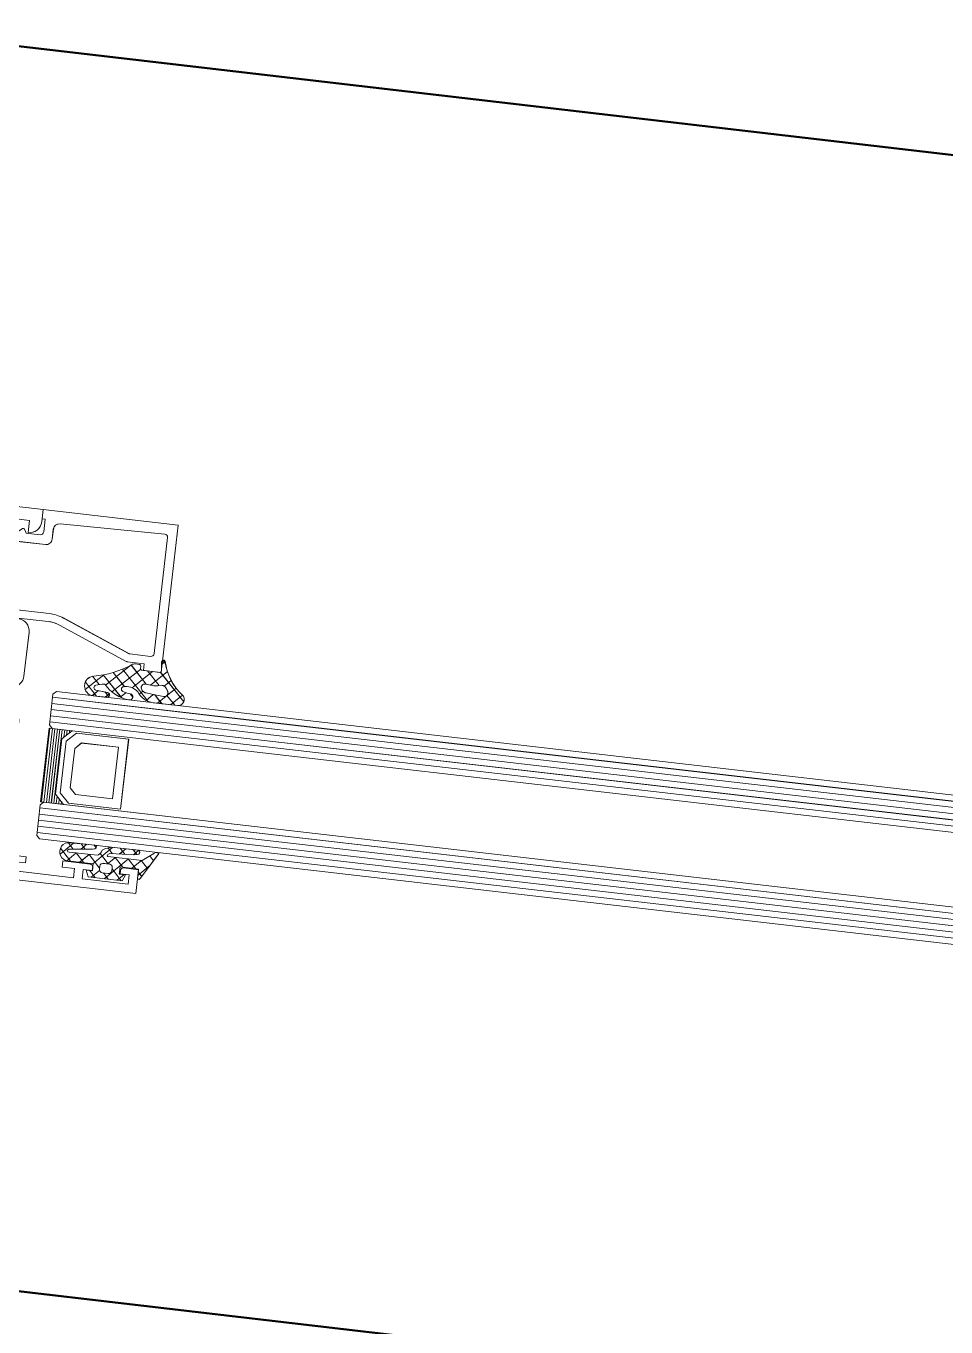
# Model space of a CAD drawing. Header units: millimetres. Extents: x 26282 to 30760, y 1404 to 4574.
# Drawn here: x 29464.38 to 29479.27, y 3469.46 to 3490.5 of the extents above; entities that cross this region are included whole.
import ezdxf

# ---------------------------------------------------------------- set-up
doc = ezdxf.new("R2010")
doc.units = ezdxf.units.MM
doc.header["$LTSCALE"] = 0.25
doc.layers.add('AB-DUV', color=4, linetype='Continuous', lineweight=50)
doc.layers.add('DOĞRAMA', color=30, linetype='Continuous', lineweight=20)

# ---------------------------------------------------------------- blocks, each defined once
blk = doc.blocks.new('CHD60E27', base_point=(-138.6, 7.85))
at = {"color": 1, "linetype": 'Continuous'}
for p, q in [((-80.6, 56.35), (-78.6, 56.35)), ((-115.729976, 50.516652), (-114.729976, 49.516652)), ((-115.729976, 50.516652), (-114.729976, 49.516652)), ((-78.6, 29.85), (-80.6, 29.85)), ((-137.2, 16.75), (-135.7, 16.75)), ((-135.7, 16.75), (-135.7, 15.25))]:
    blk.add_line(p, q, dxfattribs=at)
at = {"color": 40, "linetype": 'Continuous'}
for points in [[(-138.6, 7.85), (-138.6, 78.35), (-134.7, 78.35), (-134.7, 75.95, -0.414213), (-135.199999, 75.45), (-135.7, 75.45), (-135.7, 76.95), (-137.2, 76.95), (-137.2, 69.45), (-135.7, 69.45), (-135.7, 70.95), (-135.2, 70.95, -0.414213), (-134.699999, 70.45), (-134.7, 66.05), (-135.7, 66.05), (-135.7, 68.05), (-137.2, 68.05), (-137.2, 58.05), (-135.7, 58.05), (-135.7, 60.05), (-134.7, 60.05), (-134.7, 56.65), (-136.6, 56.65), (-136.6, 51.35), (-134.4, 51.35), (-132.2, 51.35), (-132.2, 52.95), (-130.2, 52.95), (-130.2, 51.95), (-128.790992, 51.95, 0.176327), (-128.630295, 52.008489), (-127.7, 52.789099), (-127, 52.789099, -0.43976), (-126.701142, 52.462953), (-126.911671, 50.056591, -0.176327), (-126.983943, 49.901604), (-127.323223, 49.562323, -0.577351), (-127.741481, 49.674394), (-127.772347, 49.789587, 0.267949), (-127.949124, 49.966363), (-129.9, 50.489099), (-130.1, 50.489099, 0.842899), (-130.2, 49.906257), (-130.2, 45.839099, 0.414213), (-129.949998, 45.589099), (-129.628806, 45.589099, 0.137838), (-129.498553, 45.625711), (-127.980252, 46.552487, -0.585341), (-127.6, 46.339099), (-127.6, 45.002615, -0.261351), (-128.07899, 44.149065), (-129.797634, 43.1), (-128.07899, 42.050935, -0.261351), (-127.6, 41.197385), (-127.6, 39.8609, -0.585341), (-127.980252, 39.647512), (-129.498554, 40.574288, 0.137838), (-129.628807, 40.6109), (-129.95, 40.6109, 0.414213), (-130.199999, 40.360899), (-130.2, 36.293743, 0.842899), (-130.1, 35.710901), (-129.9, 35.7109), (-127.949123, 36.233636, 0.267949), (-127.772347, 36.410413), (-127.741481, 36.525605, -0.577351), (-127.323223, 36.637676), (-126.983943, 36.298396, -0.176327), (-126.911671, 36.143409), (-126.701141, 33.737047, -0.43976), (-127, 33.4109), (-127.7, 33.4109), (-128.630295, 34.191511, 0.176327), (-128.790992, 34.25), (-130.2, 34.25), (-130.2, 33.25), (-132.2, 33.25), (-132.2, 34.85), (-136.6, 34.85), (-136.6, 29.55), (-134.7, 29.55), (-134.7, 26.15), (-135.7, 26.15), (-135.7, 28.15), (-137.2, 28.15), (-137.2, 18.15), (-135.7, 18.15), (-135.7, 20.15), (-134.7, 20.15), (-134.7, 15.75, -0.414213), (-135.199999, 15.25), (-135.7, 15.25), (-135.7, 16.75), (-137.2, 16.75), (-137.2, 9.25), (-135.7, 9.25), (-135.7, 10.75), (-135.2, 10.75, -0.414213), (-134.699999, 10.25), (-134.7, 7.85), (-138.6, 7.85)], [(-78.6, 56.35), (-78.6, 29.85), (-79.6, 29.85), (-80.6, 29.85, -0.414213), (-82.599999, 31.85), (-80.6, 31.85), (-80.6, 34.85), (-89.1, 34.85), (-89.6, 35.35), (-90.1, 34.85), (-98.6, 34.85), (-98.6, 31.85), (-96.6, 31.85, -0.414213), (-98.599999, 29.85), (-105.740408, 29.85, -0.356298), (-107.699999, 31.450001), (-105.7, 31.45), (-105.7, 34.85), (-109, 34.85), (-109.5, 35.35), (-110, 34.85), (-113.2, 34.85), (-113.2, 31.45), (-111.2, 31.45, -0.356298), (-113.159592, 29.85), (-115.2, 29.85), (-115.2, 34.25), (-116.609007, 34.25, 0.176327), (-116.769704, 34.191511), (-117.7, 33.4109), (-118.4, 33.4109, -0.43976), (-118.698859, 33.737047), (-118.488329, 36.143409, -0.176327), (-118.416057, 36.298397), (-118.076776, 36.637677, -0.577351), (-117.658519, 36.525604), (-117.627652, 36.410413, 0.267949), (-117.450876, 36.233636), (-115.5, 35.7109), (-115.3, 35.7109, 0.842899), (-115.2, 36.293744), (-115.2, 40.3609, 0.414213), (-115.45, 40.6109), (-115.771193, 40.6109, 0.137838), (-115.901446, 40.574288), (-117.419747, 39.647512, -0.585341), (-117.799999, 39.8609), (-117.8, 41.197384, -0.261351), (-117.32101, 42.050935), (-115.602366, 43.1), (-117.321009, 44.149064, -0.261351), (-117.8, 45.002615), (-117.8, 46.339099, -0.585341), (-117.419747, 46.552488), (-115.901445, 45.625712, 0.137838), (-115.771193, 45.5891), (-115.45, 45.589099, 0.414213), (-115.199999, 45.8391), (-115.2, 49.906257, 0.842899), (-115.3, 50.489099), (-115.5, 50.489099), (-117.450876, 49.966364, 0.267949), (-117.627653, 49.789587), (-117.658518, 49.674395, -0.577351), (-118.076776, 49.562322), (-118.416057, 49.901603, -0.176327), (-118.488329, 50.056591), (-118.698858, 52.462953, -0.43976), (-118.4, 52.789099), (-117.7, 52.789099), (-116.769704, 52.008489, 0.176327), (-116.609007, 51.95), (-115.2, 51.95), (-115.2, 56.35), (-113.159591, 56.35, -0.356297), (-111.199999, 54.75), (-113.2, 54.75), (-113.2, 51.35), (-110, 51.35), (-109.5, 50.85), (-109, 51.35), (-105.7, 51.35), (-105.7, 54.75), (-107.7, 54.75, -0.356297), (-105.740408, 56.35), (-98.6, 56.35, -0.414213), (-96.599999, 54.350001), (-98.6, 54.35), (-98.6, 51.35), (-90.1, 51.35), (-89.6, 50.85), (-89.1, 51.35), (-80.6, 51.35), (-80.6, 54.35), (-82.6, 54.35, -0.414213), (-80.6, 56.35), (-78.6, 56.35)], [(-80.6, 43.1), (-80.6, 49.35), (-99.6, 49.35, -0.414213), (-100.6, 50.35), (-100.6, 54.35), (-103.7, 54.35), (-103.7, 50.35, -0.414213), (-104.699999, 49.350001), (-113.2, 49.35), (-113.2, 36.85), (-104.7, 36.85, -0.414213), (-103.699999, 35.850001), (-103.7, 31.85), (-100.6, 31.85), (-100.6, 35.85, -0.414213), (-99.6, 36.85), (-80.6, 36.85), (-80.6, 43.1)]]:
    blk.add_lwpolyline(points, format="xyb", close=True, dxfattribs=at)
blk.add_lwpolyline([(-134.4, 49.35), (-136.6, 49.35), (-136.6, 36.85), (-132.2, 36.85), (-132.2, 49.35), (-134.4, 49.35)], close=True, dxfattribs=at)
at = {"color": 4, "linetype": 'Continuous'}
for points in [[(-130.210348, 45.762166), (-128.497348, 46.762166), (-122.710348, 46.762166), (-116.923348, 46.762166), (-115.210348, 45.762166), (-115.210348, 50.362166), (-116.910348, 49.362166), (-122.710348, 49.362166), (-128.510348, 49.362166), (-130.210348, 50.362166), (-130.210348, 45.762166)], [(-128.497348, 39.437833), (-130.210348, 40.437833), (-130.210348, 35.837833), (-128.510348, 36.837833), (-122.710348, 36.837833), (-116.910348, 36.837833), (-115.210348, 35.837833), (-115.210348, 40.437833), (-116.923348, 39.437833), (-122.710348, 39.437833), (-128.497348, 39.437833)]]:
    blk.add_lwpolyline(points, close=True, dxfattribs=at)
blk = doc.blocks.new('CHD10-3111', base_point=(3855.389827, -8975.811796))
at = {"color": 40, "linetype": 'Continuous'}
blk.add_lwpolyline([(3855.389827, -8949.111796), (3879.389827, -8949.111796), (3879.389827, -8971.111796), (3877.889827, -8971.111796), (3877.889827, -8970.611796), (3875.789827, -8970.611796, 0.414276), (3875.289827, -8971.111902), (3875.289827, -8973.411796), (3875.891113, -8973.764938, -0.44986), (3875.948899, -8974.058621), (3874.687602, -8975.51474, -0.717959), (3873.789827, -8975.211796), (3873.789827, -8970.111796, -0.414242), (3874.789923, -8969.111796), (3876.40713, -8969.111796, 0.409111), (3877.406977, -8968.129248), (3877.703866, -8951.120522, 0.419335), (3877.203942, -8950.611796), (3858.289827, -8950.611796, 0.414214), (3857.789827, -8951.111796), (3857.789827, -8954.510299, 0.096347), (3857.826278, -8954.697709), (3862.331086, -8965.847499, -0.096289), (3862.789827, -8968.20752), (3862.789827, -8975.311796, -0.679855), (3861.925103, -8975.653814), (3860.044019, -8973.648631, -0.65679), (3860.189935, -8973.311796), (3861.289827, -8973.311796, 0.414214), (3861.489827, -8973.111796), (3861.489827, -8968.20752, 0.096295), (3861.125704, -8966.334383), (3856.526235, -8954.950297, -0.096289), (3856.489827, -8954.762994), (3856.489827, -8952.011796), (3855.389827, -8952.011796), (3855.389827, -8949.111796)], format="xyb", close=True, dxfattribs=at)
blk = doc.blocks.new('CHDMN-201', base_point=(29.944199, -19.992072))
at = {"color": 1, "linetype": 'Continuous'}
for p, q in [((24.944196, -17.917709), (26.712382, -16.149524)), ((25.670623, -15.827906), (29.959082, -20.116364)), ((24.944196, -17.222799), (26.363237, -18.64184)), ((24.944198, -20.039028), (27.683935, -17.299291)), ((27.817864, -19.286682), (28.843558, -18.260988)), ((24.944197, -19.344121), (26.23548, -20.635403)), ((25.940862, -21.163684), (26.275067, -20.829479)), ((26.23548, -20.635403), (26.260255, -20.660179)), ((27.730494, -21.495372), (30.203718, -19.022148)), ((27.826231, -20.104834), (29.944199, -22.222802)), ((31.257696, -20.089491), (31.80016, -19.547027)), ((31.416762, -19.452725), (31.950423, -19.986385)), ((25.079548, -21.600792), (25.475995, -21.997239)), ((25.189997, -21.91455), (25.940862, -21.163684)), ((25.475995, -21.997239), (29.768513, -26.289757)), ((26.075074, -23.150793), (26.624114, -22.601753)), ((26.954462, -24.392725), (29.944199, -21.402988)), ((27.79138, -22.191304), (30.58826, -24.988183)), ((25.477814, -24.120378), (25.941592, -24.584156)), ((25.916779, -27.551729), (30.108752, -23.359755)), ((26.882093, -28.707735), (30.556963, -25.032865)), ((25.178841, -25.942725), (28.496854, -29.260739)), ((25.232281, -26.114906), (26.046166, -25.301021)), ((26.991686, -25.63425), (29.066899, -27.709463)), ((24.944199, -28.524309), (25.530435, -27.938072)), ((25.094432, -27.979636), (25.776541, -28.661746)), ((25.810575, -31.900573), (28.517647, -29.193501)), ((24.944199, -29.950724), (27.004506, -32.011031)), ((24.952122, -30.637706), (25.869183, -29.720645)), ((26.861353, -29.746558), (28.07121, -30.956415))]:
    blk.add_line(p, q, dxfattribs=at)
for points in [[(26.390301, -23.393758, -0.11997), (25.342637, -22.236365, -0.11997), (24.944199, -20.726926), (24.944195, -16.789779, -0.730107), (26.758647, -16.209518, 0.185935), (31.810746, -19.549362, -0.858634), (31.670288, -20.125588), (30.144199, -19.992072, 0.414214), (29.944199, -20.192072), (29.944199, -23.09206, 0.414226), (30.244199, -23.392072), (30.544174, -23.392072, -0.414238), (30.844199, -23.692072), (30.844199, -24.310458, -0.167691), (30.631375, -24.927186, 0.106409), (28.114271, -30.786691, -0.907546), (24.944199, -30.478675), (24.944199, -28.292072, -1), (25.744199, -28.292072), (25.908447, -30.169443, 0.790151), (26.678457, -30.282816, 0.061795), (27.025941, -28.955975, 0.24686), (26.961879, -28.781202, -0.192553), (24.944199, -24.656358, -1), (25.941426, -24.581945, 0.061004), (26.187228, -25.817745, 0.744986), (26.953471, -25.796309, 0.211789), (26.613432, -23.622255, 0.100818), (26.390301, -23.393758)], [(26.255022, -20.600362), (26.380094, -22.029945, 0.17342), (26.661249, -22.641873, 0.008526), (26.786952, -22.766133, 0.691738), (27.799141, -22.280005), (27.680588, -20.924941, -0.129672), (27.819183, -20.120619, 0.375997), (27.441422, -18.85823), (27.046771, -18.610379, 0.619603), (26.12995, -19.17078), (26.255022, -20.600362)]]:
    blk.add_lwpolyline(points, format="xyb", close=True, dxfattribs=at)
blk = doc.blocks.new('*U58')
at = {"color": 4, "linetype": 'Continuous'}
for p, q in [((967.994385, 76), (967.994385, 75.99)), ((968.394385, 76), (968.394385, 75.6)), ((968.794385, 76), (968.794385, 75.2)), ((969.194385, 76), (969.194385, 74.8)), ((969.594385, 76), (969.594385, 64)), ((969.994385, 76), (969.994385, 64)), ((970.394385, 76), (970.394385, 64)), ((970.794385, 76), (970.794385, 64)), ((971.194385, 76), (971.194385, 64)), ((971.594385, 76), (971.594385, 64)), ((967.994385, 64.01), (967.994385, 64)), ((968.394385, 64.4), (968.394385, 64)), ((968.794385, 64.8), (968.794385, 64)), ((969.194385, 65.2), (969.194385, 64))]:
    blk.add_line(p, q, dxfattribs=at)
blk = doc.blocks.new('CHD40D02')
at = {"color": 1, "linetype": 'Continuous'}
for p, q in [((1.534377, 2.251105), (2.247288, 1.538194)), ((-1.122662, 0.665503), (-0.457159, 0)), ((-1.012226, 0), (0.801576, 1.813802)), ((0, -1.109094), (1.4, 0.290906)), ((0.205857, 1.458304), (1.4, 0.264161)), ((-2.117144, -5.347558), (1.4, -1.830414)), ((0, -0.457159), (1.4, -1.857159)), ((2.135987, -1.094428), (2.921622, -0.308793)), ((2.222769, -0.558608), (2.917076, -1.252915)), ((-2.117144, -3.226238), (-1.117144, -2.226238)), ((-2.117144, -2.582656), (-0.421916, -4.277884)), ((0, -2.578479), (1.4, -3.978479)), ((0.262508, -5.089227), (1.4, -3.951735)), ((2.000247, -3.351488), (2.91136, -2.440375)), ((2.050967, -2.508126), (2.906913, -3.364072)), ((-2.117144, -4.703976), (-1.237492, -5.583628)), ((0, -7.473055), (2.106571, -5.366485)), ((0.262508, -4.962308), (1.066416, -5.766216)), ((1.066416, -5.766216), (1.7501, -6.4499)), ((1.930627, -4.509107), (2.59883, -5.177309)), ((2.106571, -5.366485), (2.901098, -4.571957)), ((2.59883, -5.177309), (2.73038, -5.30886)), ((-2.117144, -7.468879), (-0.899257, -6.250992)), ((-2.117144, -6.825296), (-1.117144, -7.825296)), ((-0.543237, -6.277883), (1.4, -8.22112)), ((2.53001, -7.22981), (2.953639, -7.653438)), ((0, -9.594375), (1.4, -8.194375)), ((0, -8.942441), (1.4, -10.34244)), ((2.065011, -9.650685), (2.925923, -8.789773)), ((2.137826, -8.958946), (2.903131, -9.724251)), ((0.000001, -11.063761), (1.86654, -12.930301)), ((0.005596, -11.710099), (1.4, -10.315696)), ((0.929001, -12.908016), (2.87289, -10.964126)), ((1.935795, -10.878236), (2.844412, -11.786853))]:
    blk.add_line(p, q, dxfattribs=at)
at = {"color": 7, "linetype": 'Continuous'}
blk.add_line((2.921685, -0.29561), (2.817805, -0.199647), dxfattribs=at)
at = {"color": 1, "linetype": 'Continuous'}
for points in [[(2.921685, -0.29561), (2.9, -4.8), (2.8, -5.1), (2.7, -5.4), (2.6, -5.7), (2.4, -6), (2.3, -6.2), (2, -6.3), (1.8, -6.4), (1.6, -6.6), (1.5, -6.7), (1.4, -6.9), (1.4, -11.5), (1.4, -11.7), (1.6, -11.8), (1.65982, -11.8), (1.85982, -11.6), (2.25982, -7.8), (2.35982, -7.4), (2.55982, -7.2), (2.85982, -7.2), (2.95982, -7.4), (2.85982, -11.5, -1.047986), (0.000001, -11.499982), (0, -7.412301), (-1.117144, -7.412301), (-1.117144, -8.412301), (-2.117144, -7.977518), (-2.117144, -2.406848), (-1.117144, -2.015544), (-1.117144, -3.015544), (0, -3.015544), (0, 0), (-1.5, 0), (-1.6, 0.1), (-1.6, 0.3), (-1.4, 0.5), (2.700478, 2.946982), (2.800478, 2.946982), (2.900478, 2.746982), (2.900478, 2.446982), (2.700478, 2.146982), (1.4, 0.4), (1.4, -5.2), (1.5, -5.3), (1.7, -5.2), (1.907825, -4.888262), (2.146067, -0.926812), (2.230152, -0.523166), (2.318197, -0.219443), (2.614003, -0.107644), (2.817805, -0.199647), (2.921685, -0.29561)], [(0.116062, -6.131436, 0.198912), (0.262508, -5.777883), (0.262508, -4.777884, 0.414213), (-0.237492, -4.277884), (-0.737492, -4.277884, 0.414213), (-1.237492, -4.777883), (-1.237492, -5.777884, 0.414213), (-0.737492, -6.277883), (-0.237491, -6.277883, 0.198912), (0.116062, -6.131436)]]:
    blk.add_lwpolyline(points, format="xyb", close=True, dxfattribs=at)
blk = doc.blocks.new('A$C3DEF5641')
at = {"layer": 'DOĞRAMA', "color": 163, "linetype": 'Continuous'}
for p, q in [((817.83, 82.92), (508.58, 82.92)), ((849.33, 82.92), (817.83, 82.92)), ((849.33, 82.92), (849.83, 82.42)), ((849.83, 82.42), (849.83, 77.42)), ((817.83, 81.92), (508.58, 81.92)), ((817.83, 80.92), (508.58, 80.92)), ((849.83, 81.92), (817.83, 81.92)), ((849.83, 80.92), (817.83, 80.92)), ((817.83, 79.92), (508.58, 79.92)), ((817.83, 78.92), (508.58, 78.92)), ((817.83, 77.92), (508.58, 77.92)), ((849.83, 79.92), (817.83, 79.92)), ((849.83, 78.92), (817.83, 78.92)), ((849.83, 77.92), (817.83, 77.92)), ((817.83, 76.92), (508.58, 76.92)), ((849.33, 76.92), (817.83, 76.92)), ((836.83, 65.22), (836.83, 76.62)), ((836.83, 76.62), (845.33, 76.62)), ((845.33, 76.62), (846.83, 75.12)), ((849.83, 77.42), (849.33, 76.92)), ((838.33, 66.72), (838.33, 75.12)), ((838.33, 75.12), (844.33, 75.12)), ((844.33, 75.12), (845.33, 74.12)), ((845.33, 74.12), (845.33, 67.72)), ((846.83, 75.12), (846.83, 66.72)), ((845.33, 67.72), (844.33, 66.72)), ((845.33, 65.22), (836.83, 65.22)), ((844.33, 66.72), (838.33, 66.72)), ((846.83, 66.72), (845.33, 65.22)), ((817.83, 64.92), (508.58, 64.92)), ((817.83, 63.92), (508.58, 63.92)), ((849.33, 64.92), (817.83, 64.92)), ((849.83, 63.92), (817.83, 63.92)), ((849.33, 64.92), (849.83, 64.42)), ((849.83, 64.42), (849.83, 59.42)), ((817.83, 62.92), (508.58, 62.92)), ((817.83, 61.92), (508.58, 61.92)), ((849.83, 62.92), (817.83, 62.92)), ((849.83, 61.92), (817.83, 61.92)), ((817.83, 60.92), (508.58, 60.92)), ((817.83, 59.92), (508.58, 59.92)), ((817.83, 58.92), (508.58, 58.92)), ((849.83, 60.92), (817.83, 60.92)), ((849.83, 59.92), (817.83, 59.92)), ((849.33, 58.92), (817.83, 58.92)), ((849.83, 59.42), (849.33, 58.92))]:
    blk.add_line(p, q, dxfattribs=at)
blk.add_lwpolyline([(849.83, 76.92), (846.08, 76.92), (847.58, 75.42), (847.58, 66.42), (846.08, 64.92), (849.83, 64.92), (849.83, 76.92)], close=True, dxfattribs=at)
at = {"layer": 'DOĞRAMA', "color": 163, "rotation": 90}
for name, p in [('CHD60E27', (903.33, 51.92)), ('CHD10-3111', (859.53, 87.92)), ('CHDMN-201', (832.83, 87.92))]:
    blk.add_blockref(name, p, dxfattribs=at)
at = {"layer": 'DOĞRAMA', "color": 163}
blk.add_blockref('*U58', (-121.91, 0.92), dxfattribs=at)
at = {"layer": 'DOĞRAMA', "color": 163, "xscale": 1.034312, "rotation": 90}
blk.add_blockref('CHD40D02', (832.83, 55.92), dxfattribs=at)
blk = doc.blocks.new('A$C187D15ED')
at = {"layer": 'AB-DUV'}
for p, q in [((9988.726, 3274.113, 0), (9845.686, 3290.743, 0)), ((9988.726, 3274.113, 0), (9845.686, 3290.743, 0)), ((9986.416, 3254.247), (9843.707, 3270.839)), ((9986.416, 3254.247), (9843.707, 3270.839))]:
    blk.add_line(p, q, dxfattribs=at)
at = {"layer": 'DOĞRAMA', "color": 163, "xscale": -0.1, "yscale": 0.1, "zscale": 0.1, "rotation": 353.4193271623163}
blk.add_blockref('A$C3DEF5641', (9977.873, 3256.74, -134.224), dxfattribs=at)
blk.add_blockref('A$C3DEF5641', (9977.873, 3256.74, -134.224), dxfattribs=at)

msp = doc.modelspace()

# ---------------------------------------------------------------- block references
at = {"layer": 'AB-DUV', "ltscale": 100}
msp.add_blockref('A$C187D15ED', (19570.424, 205.028, 5.126), dxfattribs=at)

# ---------------------------------------------------------------- next in the draw order: linework, layer by layer
at = {"layer": 'DOĞRAMA', "color": 1, "linetype": 'Continuous'}
for p, q in [((29464.637, 3482.484, -129.098), (29464.66, 3482.682, -129.098)), ((29464.637, 3482.484, -129.098), (29464.66, 3482.682, -129.098)), ((29466.576, 3480.178, -129.098), (29466.636, 3480.225, -129.098)), ((29466.576, 3480.178, -129.098), (29466.636, 3480.225, -129.098)), ((29466.641, 3480.186, -129.098), (29466.594, 3480.245, -129.098)), ((29466.641, 3480.186, -129.098), (29466.594, 3480.245, -129.098)), ((29465.34, 3479.772, -129.098), (29465.64, 3480.01, -129.098)), ((29465.34, 3479.772, -129.098), (29465.64, 3480.01, -129.098)), ((29465.924, 3479.641, -129.098), (29465.633, 3480.009, -129.098)), ((29465.924, 3479.641, -129.098), (29465.633, 3480.009, -129.098)), ((29465.669, 3479.842, -129.098), (29466.077, 3480.165, -129.098)), ((29465.669, 3479.842, -129.098), (29466.077, 3480.165, -129.098)), ((29465.773, 3479.733, -129.098), (29466.238, 3480.101, -129.098)), ((29465.773, 3479.733, -129.098), (29466.238, 3480.101, -129.098)), ((29465.976, 3479.817, -129.098), (29465.794, 3480.047, -129.098)), ((29465.976, 3479.817, -129.098), (29465.794, 3480.047, -129.098)), ((29466.32, 3479.625, -129.098), (29465.943, 3480.101, -129.098)), ((29466.32, 3479.625, -129.098), (29465.943, 3480.101, -129.098)), ((29466.327, 3479.857, -129.098), (29466.081, 3480.167, -129.098)), ((29466.327, 3479.857, -129.098), (29466.081, 3480.167, -129.098)), ((29466.099, 3479.8, -129.098), (29466.43, 3480.062, -129.098)), ((29466.099, 3479.8, -129.098), (29466.43, 3480.062, -129.098)), ((29466.535, 3479.837, -129.098), (29466.349, 3480.072, -129.098)), ((29466.535, 3479.837, -129.098), (29466.349, 3480.072, -129.098)), ((29466.396, 3479.843, -129.098), (29466.67, 3480.061, -129.098)), ((29466.396, 3479.843, -129.098), (29466.67, 3480.061, -129.098)), ((29466.935, 3479.574, -129.098), (29466.558, 3480.049, -129.098)), ((29466.935, 3479.574, -129.098), (29466.558, 3480.049, -129.098)), ((29465.524, 3479.664, -129.098), (29465.343, 3479.892, -129.098)), ((29465.524, 3479.664, -129.098), (29465.343, 3479.892, -129.098)), ((29465.566, 3479.852, -129.098), (29465.46, 3479.986, -129.098)), ((29465.566, 3479.852, -129.098), (29465.46, 3479.986, -129.098)), ((29466.508, 3479.55, -129.098), (29466.812, 3479.791, -129.098)), ((29466.508, 3479.55, -129.098), (29466.812, 3479.791, -129.098)), ((29466.616, 3479.827, -129.098), (29466.73, 3479.917, -129.098)), ((29466.616, 3479.827, -129.098), (29466.73, 3479.917, -129.098)), ((29465.455, 3479.672, -129.098), (29465.557, 3479.753, -129.098)), ((29465.455, 3479.672, -129.098), (29465.557, 3479.753, -129.098)), ((29465.721, 3479.656, -129.098), (29465.661, 3479.731, -129.098)), ((29465.721, 3479.656, -129.098), (29465.661, 3479.731, -129.098)), ((29465.665, 3479.647, -129.098), (29465.73, 3479.699, -129.098)), ((29465.665, 3479.647, -129.098), (29465.73, 3479.699, -129.098)), ((29465.908, 3479.648, -129.098), (29465.998, 3479.72, -129.098)), ((29465.908, 3479.648, -129.098), (29465.998, 3479.72, -129.098)), ((29466.109, 3479.65, -129.098), (29466.068, 3479.701, -129.098)), ((29466.109, 3479.65, -129.098), (29466.068, 3479.701, -129.098)), ((29466.212, 3479.698, -129.098), (29466.273, 3479.746, -129.098)), ((29466.212, 3479.698, -129.098), (29466.273, 3479.746, -129.098)), ((29466.355, 3479.581, -129.098), (29466.32, 3479.625, -129.098)), ((29466.355, 3479.581, -129.098), (29466.32, 3479.625, -129.098)), ((29466.325, 3479.596, -129.098), (29466.408, 3479.662, -129.098)), ((29466.325, 3479.596, -129.098), (29466.408, 3479.662, -129.098)), ((29466.408, 3479.662, -129.098), (29466.445, 3479.691, -129.098)), ((29466.408, 3479.662, -129.098), (29466.445, 3479.691, -129.098)), ((29466.464, 3479.685, -129.098), (29466.462, 3479.688, -129.098)), ((29466.464, 3479.685, -129.098), (29466.462, 3479.688, -129.098)), ((29466.577, 3479.542, -129.098), (29466.464, 3479.685, -129.098)), ((29466.577, 3479.542, -129.098), (29466.464, 3479.685, -129.098)), ((29466.788, 3479.518, -129.098), (29466.663, 3479.675, -129.098)), ((29466.788, 3479.518, -129.098), (29466.663, 3479.675, -129.098)), ((29466.719, 3479.526, -129.098), (29466.915, 3479.681, -129.098)), ((29466.719, 3479.526, -129.098), (29466.915, 3479.681, -129.098)), ((29464.932, 3477.111, -129.098), (29465.148, 3477.288, -129.098)), ((29464.932, 3477.111, -129.098), (29465.148, 3477.288, -129.098)), ((29465.146, 3477.191, -129.098), (29465.066, 3477.295, -129.098)), ((29465.146, 3477.191, -129.098), (29465.066, 3477.295, -129.098)), ((29465.503, 3477.256, -129.098), (29465.095, 3477.293, -129.098)), ((29465.503, 3477.256, -129.098), (29465.095, 3477.293, -129.098)), ((29465.269, 3477.19, -129.098), (29465.365, 3477.269, -129.098)), ((29465.269, 3477.19, -129.098), (29465.365, 3477.269, -129.098)), ((29465.339, 3477.19, -129.098), (29465.272, 3477.277, -129.098)), ((29465.339, 3477.19, -129.098), (29465.272, 3477.277, -129.098)), ((29465.104, 3476.994, -129.098), (29464.941, 3477.207, -129.098)), ((29465.104, 3476.994, -129.098), (29464.941, 3477.207, -129.098)), ((29465.04, 3477.002, -129.098), (29465.195, 3477.129, -129.098)), ((29465.04, 3477.002, -129.098), (29465.195, 3477.129, -129.098)), ((29465.05, 3477.167, -129.098), (29465.051, 3477.173, -129.098)), ((29465.05, 3477.167, -129.098), (29465.051, 3477.173, -129.098)), ((29465.058, 3477.145, -129.098), (29465.05, 3477.167, -129.098)), ((29465.058, 3477.145, -129.098), (29465.05, 3477.167, -129.098)), ((29465.051, 3477.173, -129.098), (29465.073, 3477.191, -129.098)), ((29465.051, 3477.173, -129.098), (29465.073, 3477.191, -129.098)), ((29465.078, 3477.143, -129.098), (29465.058, 3477.145, -129.098)), ((29465.078, 3477.143, -129.098), (29465.058, 3477.145, -129.098)), ((29465.073, 3477.191, -129.098), (29465.455, 3477.189, -129.098)), ((29465.073, 3477.191, -129.098), (29465.455, 3477.189, -129.098)), ((29465.535, 3477.09, -129.098), (29465.078, 3477.143, -129.098)), ((29465.535, 3477.09, -129.098), (29465.078, 3477.143, -129.098)), ((29465.315, 3476.97, -129.098), (29465.193, 3477.13, -129.098)), ((29465.315, 3476.97, -129.098), (29465.193, 3477.13, -129.098)), ((29465.25, 3476.977, -129.098), (29465.406, 3477.105, -129.098)), ((29465.25, 3476.977, -129.098), (29465.406, 3477.105, -129.098)), ((29465.573, 3476.883, -129.098), (29465.403, 3477.105, -129.098)), ((29465.573, 3476.883, -129.098), (29465.403, 3477.105, -129.098)), ((29465.455, 3477.189, -129.098), (29465.496, 3477.194, -129.098)), ((29465.455, 3477.189, -129.098), (29465.496, 3477.194, -129.098)), ((29465.461, 3476.953, -129.098), (29465.695, 3477.145, -129.098)), ((29465.461, 3476.953, -129.098), (29465.695, 3477.145, -129.098)), ((29465.515, 3477.21, -129.098), (29465.478, 3477.258, -129.098)), ((29465.515, 3477.21, -129.098), (29465.478, 3477.258, -129.098)), ((29465.496, 3477.194, -129.098), (29465.519, 3477.213, -129.098)), ((29465.496, 3477.194, -129.098), (29465.519, 3477.213, -129.098)), ((29465.522, 3477.244, -129.098), (29465.503, 3477.256, -129.098)), ((29465.522, 3477.244, -129.098), (29465.503, 3477.256, -129.098)), ((29465.519, 3477.213, -129.098), (29465.522, 3477.244, -129.098)), ((29465.519, 3477.213, -129.098), (29465.522, 3477.244, -129.098)), ((29465.556, 3477.098, -129.098), (29465.535, 3477.09, -129.098)), ((29465.556, 3477.098, -129.098), (29465.535, 3477.09, -129.098)), ((29465.567, 3477.107, -129.098), (29465.556, 3477.098, -129.098)), ((29465.567, 3477.107, -129.098), (29465.556, 3477.098, -129.098)), ((29465.589, 3477.125, -129.098), (29465.567, 3477.107, -129.098)), ((29465.589, 3477.125, -129.098), (29465.567, 3477.107, -129.098)), ((29465.643, 3477.043, -129.098), (29465.584, 3477.121, -129.098)), ((29465.643, 3477.043, -129.098), (29465.584, 3477.121, -129.098)), ((29465.601, 3477.145, -129.098), (29465.589, 3477.125, -129.098)), ((29465.601, 3477.145, -129.098), (29465.589, 3477.125, -129.098)), ((29465.615, 3477.175, -129.098), (29465.601, 3477.145, -129.098)), ((29465.615, 3477.175, -129.098), (29465.601, 3477.145, -129.098)), ((29465.636, 3477.183, -129.098), (29465.615, 3477.175, -129.098)), ((29465.636, 3477.183, -129.098), (29465.615, 3477.175, -129.098)), ((29465.668, 3477.2, -129.098), (29465.636, 3477.183, -129.098)), ((29465.668, 3477.2, -129.098), (29465.636, 3477.183, -129.098)), ((29465.699, 3477.206, -129.098), (29465.668, 3477.2, -129.098)), ((29465.699, 3477.206, -129.098), (29465.668, 3477.2, -129.098)), ((29465.695, 3477.145, -129.098), (29465.784, 3477.218, -129.098)), ((29465.695, 3477.145, -129.098), (29465.784, 3477.218, -129.098)), ((29465.695, 3477.082, -129.098), (29465.707, 3477.101, -129.098)), ((29465.695, 3477.082, -129.098), (29465.707, 3477.101, -129.098)), ((29465.704, 3477.071, -129.098), (29465.695, 3477.082, -129.098)), ((29465.704, 3477.071, -129.098), (29465.695, 3477.082, -129.098)), ((29465.73, 3477.213, -129.098), (29465.699, 3477.206, -129.098)), ((29465.73, 3477.213, -129.098), (29465.699, 3477.206, -129.098)), ((29465.701, 3476.952, -129.098), (29465.828, 3477.056, -129.098)), ((29465.701, 3476.952, -129.098), (29465.828, 3477.056, -129.098)), ((29466.26, 3477.006, -129.098), (29465.704, 3477.071, -129.098)), ((29466.26, 3477.006, -129.098), (29465.704, 3477.071, -129.098)), ((29465.707, 3477.101, -129.098), (29465.741, 3477.119, -129.098)), ((29465.707, 3477.101, -129.098), (29465.741, 3477.119, -129.098)), ((29465.72, 3477.194, -129.098), (29465.708, 3477.209, -129.098)), ((29465.72, 3477.194, -129.098), (29465.708, 3477.209, -129.098)), ((29465.778, 3477.117, -129.098), (29465.72, 3477.194, -129.098)), ((29465.778, 3477.117, -129.098), (29465.72, 3477.194, -129.098)), ((29465.761, 3477.22, -129.098), (29465.73, 3477.213, -129.098)), ((29465.761, 3477.22, -129.098), (29465.73, 3477.213, -129.098)), ((29465.741, 3477.119, -129.098), (29466.137, 3477.098, -129.098)), ((29465.741, 3477.119, -129.098), (29466.137, 3477.098, -129.098)), ((29466.209, 3477.171, -129.098), (29465.761, 3477.22, -129.098)), ((29466.209, 3477.171, -129.098), (29465.761, 3477.22, -129.098)), ((29465.947, 3476.897, -129.098), (29465.825, 3477.057, -129.098)), ((29465.947, 3476.897, -129.098), (29465.825, 3477.057, -129.098)), ((29465.894, 3477.111, -129.098), (29465.996, 3477.194, -129.098)), ((29465.894, 3477.111, -129.098), (29465.996, 3477.194, -129.098)), ((29465.979, 3477.107, -129.098), (29465.904, 3477.204, -129.098)), ((29465.979, 3477.107, -129.098), (29465.904, 3477.204, -129.098)), ((29466.174, 3477.102, -129.098), (29466.114, 3477.181, -129.098)), ((29466.174, 3477.102, -129.098), (29466.114, 3477.181, -129.098)), ((29466.12, 3477.099, -129.098), (29466.207, 3477.171, -129.098)), ((29466.12, 3477.099, -129.098), (29466.207, 3477.171, -129.098)), ((29466.137, 3477.098, -129.098), (29466.178, 3477.102, -129.098)), ((29466.137, 3477.098, -129.098), (29466.178, 3477.102, -129.098)), ((29466.178, 3477.102, -129.098), (29466.209, 3477.108, -129.098)), ((29466.178, 3477.102, -129.098), (29466.209, 3477.108, -129.098)), ((29466.217, 3477.159, -129.098), (29466.209, 3477.171, -129.098)), ((29466.217, 3477.159, -129.098), (29466.209, 3477.171, -129.098)), ((29466.209, 3477.108, -129.098), (29466.224, 3477.137, -129.098)), ((29466.209, 3477.108, -129.098), (29466.224, 3477.137, -129.098)), ((29466.224, 3477.137, -129.098), (29466.217, 3477.159, -129.098)), ((29466.224, 3477.137, -129.098), (29466.217, 3477.159, -129.098)), ((29466.237, 3476.718, -129.098), (29466.528, 3477.111, -129.098)), ((29466.237, 3476.718, -129.098), (29466.528, 3477.111, -129.098)), ((29466.449, 3477.12, -129.098), (29466.26, 3477.006, -129.098)), ((29466.449, 3477.12, -129.098), (29466.26, 3477.006, -129.098)), ((29466.445, 3476.999, -129.098), (29466.383, 3477.08, -129.098)), ((29466.445, 3476.999, -129.098), (29466.383, 3477.08, -129.098)), ((29466.481, 3477.137, -129.098), (29466.449, 3477.12, -129.098)), ((29466.481, 3477.137, -129.098), (29466.449, 3477.12, -129.098)), ((29466.511, 3477.134, -129.098), (29466.481, 3477.137, -129.098)), ((29466.511, 3477.134, -129.098), (29466.481, 3477.137, -129.098)), ((29466.529, 3477.121, -129.098), (29466.511, 3477.134, -129.098)), ((29466.529, 3477.121, -129.098), (29466.511, 3477.134, -129.098)), ((29466.528, 3477.111, -129.098), (29466.529, 3477.121, -129.098)), ((29466.528, 3477.111, -129.098), (29466.529, 3477.121, -129.098)), ((29465.061, 3476.999, -129.098), (29465.467, 3476.952, -129.098)), ((29465.061, 3476.999, -129.098), (29465.467, 3476.952, -129.098)), ((29465.454, 3476.837, -129.098), (29465.355, 3476.849, -129.098)), ((29465.355, 3476.849, -129.098), (29465.386, 3476.741, -129.098)), ((29465.454, 3476.837, -129.098), (29465.355, 3476.849, -129.098)), ((29465.355, 3476.849, -129.098), (29465.386, 3476.741, -129.098)), ((29465.436, 3476.735, -129.098), (29465.572, 3476.846, -129.098)), ((29465.436, 3476.735, -129.098), (29465.572, 3476.846, -129.098)), ((29465.467, 3476.952, -129.098), (29465.454, 3476.837, -129.098)), ((29465.467, 3476.952, -129.098), (29465.454, 3476.837, -129.098)), ((29465.571, 3476.863, -129.098), (29465.577, 3476.915, -129.098)), ((29465.571, 3476.863, -129.098), (29465.577, 3476.915, -129.098)), ((29465.633, 3476.96, -129.098), (29465.732, 3476.949, -129.098)), ((29465.633, 3476.96, -129.098), (29465.732, 3476.949, -129.098)), ((29465.714, 3476.951, -129.098), (29465.643, 3477.043, -129.098)), ((29465.714, 3476.951, -129.098), (29465.643, 3477.043, -129.098)), ((29465.647, 3476.711, -129.098), (29466.038, 3477.032, -129.098)), ((29465.647, 3476.711, -129.098), (29466.038, 3477.032, -129.098)), ((29465.776, 3476.892, -129.098), (29465.77, 3476.84, -129.098)), ((29465.776, 3476.892, -129.098), (29465.77, 3476.84, -129.098)), ((29465.922, 3476.679, -129.098), (29465.774, 3476.873, -129.098)), ((29465.922, 3476.679, -129.098), (29465.774, 3476.873, -129.098)), ((29465.891, 3476.787, -129.098), (29465.904, 3476.902, -129.098)), ((29465.891, 3476.787, -129.098), (29465.904, 3476.902, -129.098)), ((29465.904, 3476.902, -129.098), (29466.204, 3476.867, -129.098)), ((29465.904, 3476.902, -129.098), (29466.204, 3476.867, -129.098)), ((29466.158, 3476.872, -129.098), (29466.036, 3477.032, -129.098)), ((29466.158, 3476.872, -129.098), (29466.036, 3477.032, -129.098)), ((29466.093, 3476.88, -129.098), (29466.249, 3477.008, -129.098)), ((29466.093, 3476.88, -129.098), (29466.249, 3477.008, -129.098)), ((29466.204, 3476.867, -129.098), (29466.186, 3476.713, -129.098)), ((29466.204, 3476.867, -129.098), (29466.186, 3476.713, -129.098)), ((29466.192, 3476.763, -129.098), (29466.393, 3476.929, -129.098)), ((29466.192, 3476.763, -129.098), (29466.393, 3476.929, -129.098)), ((29466.351, 3476.872, -129.098), (29466.246, 3477.008, -129.098)), ((29466.351, 3476.872, -129.098), (29466.246, 3477.008, -129.098)), ((29465.386, 3476.741, -129.098), (29465.939, 3476.677, -129.098)), ((29465.386, 3476.741, -129.098), (29465.939, 3476.677, -129.098)), ((29465.5, 3476.728, -129.098), (29465.413, 3476.842, -129.098)), ((29465.5, 3476.728, -129.098), (29465.413, 3476.842, -129.098)), ((29465.714, 3476.795, -129.098), (29465.615, 3476.806, -129.098)), ((29465.714, 3476.795, -129.098), (29465.615, 3476.806, -129.098)), ((29465.711, 3476.704, -129.098), (29465.634, 3476.804, -129.098)), ((29465.711, 3476.704, -129.098), (29465.634, 3476.804, -129.098)), ((29465.858, 3476.687, -129.098), (29465.969, 3476.778, -129.098)), ((29465.858, 3476.687, -129.098), (29465.969, 3476.778, -129.098)), ((29465.99, 3476.775, -129.098), (29465.891, 3476.787, -129.098)), ((29465.99, 3476.775, -129.098), (29465.891, 3476.787, -129.098)), ((29465.939, 3476.677, -129.098), (29465.99, 3476.775, -129.098)), ((29465.939, 3476.677, -129.098), (29465.99, 3476.775, -129.098)), ((29466.186, 3476.713, -129.098), (29466.194, 3476.702, -129.098)), ((29466.186, 3476.713, -129.098), (29466.194, 3476.702, -129.098)), ((29466.194, 3476.702, -129.098), (29466.214, 3476.699, -129.098)), ((29466.194, 3476.702, -129.098), (29466.214, 3476.699, -129.098)), ((29466.256, 3476.744, -129.098), (29466.198, 3476.82, -129.098)), ((29466.256, 3476.744, -129.098), (29466.198, 3476.82, -129.098)), ((29466.214, 3476.699, -129.098), (29466.237, 3476.718, -129.098)), ((29466.214, 3476.699, -129.098), (29466.237, 3476.718, -129.098))]:
    msp.add_line(p, q, dxfattribs=at)
at = {"layer": 'DOĞRAMA', "color": 163, "linetype": 'Continuous'}
for p, q in [((29464.818, 3479.695, -129.098), (29464.761, 3479.198, -129.098)), ((29464.818, 3479.695, -129.098), (29464.761, 3479.198, -129.098)), ((29464.813, 3479.645, -129.098), (29467.992, 3479.278, -129.098)), ((29464.813, 3479.645, -129.098), (29467.992, 3479.278, -129.098)), ((29464.874, 3479.738, -129.098), (29464.818, 3479.695, -129.098)), ((29464.874, 3479.738, -129.098), (29464.818, 3479.695, -129.098)), ((29464.874, 3479.738, -129.098), (29468.003, 3479.377, -129.098)), ((29464.874, 3479.738, -129.098), (29468.003, 3479.377, -129.098)), ((29464.79, 3479.446, -129.098), (29467.969, 3479.079, -129.098)), ((29464.79, 3479.446, -129.098), (29467.969, 3479.079, -129.098)), ((29464.801, 3479.546, -129.098), (29467.98, 3479.179, -129.098)), ((29464.801, 3479.546, -129.098), (29467.98, 3479.179, -129.098)), ((29468.003, 3479.377, -129.098), (29498.724, 3475.833, -129.098)), ((29468.003, 3479.377, -129.098), (29498.724, 3475.833, -129.098)), ((29464.761, 3479.198, -129.098), (29464.805, 3479.142, -129.098)), ((29464.761, 3479.198, -129.098), (29464.805, 3479.142, -129.098)), ((29464.767, 3479.247, -129.098), (29467.946, 3478.881, -129.098)), ((29464.767, 3479.247, -129.098), (29467.946, 3478.881, -129.098)), ((29464.778, 3479.347, -129.098), (29467.957, 3478.98, -129.098)), ((29464.778, 3479.347, -129.098), (29467.957, 3478.98, -129.098)), ((29467.98, 3479.179, -129.098), (29498.701, 3475.635, -129.098)), ((29467.98, 3479.179, -129.098), (29498.701, 3475.635, -129.098)), ((29467.992, 3479.278, -129.098), (29498.713, 3475.734, -129.098)), ((29467.992, 3479.278, -129.098), (29498.713, 3475.734, -129.098)), ((29464.805, 3479.142, -129.098), (29467.934, 3478.781, -129.098)), ((29464.805, 3479.142, -129.098), (29467.934, 3478.781, -129.098)), ((29465.199, 3479.067, -129.098), (29465.033, 3478.935, -129.098)), ((29465.199, 3479.067, -129.098), (29465.033, 3478.935, -129.098)), ((29466.043, 3478.969, -129.098), (29465.199, 3479.067, -129.098)), ((29466.043, 3478.969, -129.098), (29465.199, 3479.067, -129.098)), ((29465.913, 3477.837, -129.098), (29466.043, 3478.969, -129.098)), ((29465.913, 3477.837, -129.098), (29466.043, 3478.969, -129.098)), ((29467.957, 3478.98, -129.098), (29498.678, 3475.436, -129.098)), ((29467.957, 3478.98, -129.098), (29498.678, 3475.436, -129.098)), ((29467.969, 3479.079, -129.098), (29498.69, 3475.535, -129.098)), ((29467.969, 3479.079, -129.098), (29498.69, 3475.535, -129.098)), ((29465.033, 3478.935, -129.098), (29464.937, 3478.1, -129.098)), ((29465.033, 3478.935, -129.098), (29464.937, 3478.1, -129.098)), ((29465.17, 3478.818, -129.098), (29465.097, 3478.183, -129.098)), ((29465.17, 3478.818, -129.098), (29465.097, 3478.183, -129.098)), ((29465.281, 3478.906, -129.098), (29465.17, 3478.818, -129.098)), ((29465.281, 3478.906, -129.098), (29465.17, 3478.818, -129.098)), ((29465.877, 3478.838, -129.098), (29465.281, 3478.906, -129.098)), ((29465.877, 3478.838, -129.098), (29465.281, 3478.906, -129.098)), ((29465.781, 3478.003, -129.098), (29465.877, 3478.838, -129.098)), ((29465.781, 3478.003, -129.098), (29465.877, 3478.838, -129.098)), ((29467.934, 3478.781, -129.098), (29498.656, 3475.237, -129.098)), ((29467.934, 3478.781, -129.098), (29498.656, 3475.237, -129.098)), ((29467.946, 3478.881, -129.098), (29498.667, 3475.337, -129.098)), ((29467.946, 3478.881, -129.098), (29498.667, 3475.337, -129.098)), ((29465.097, 3478.183, -129.098), (29465.185, 3478.072, -129.098)), ((29465.097, 3478.183, -129.098), (29465.185, 3478.072, -129.098)), ((29464.612, 3477.906, -129.098), (29464.555, 3477.41, -129.098)), ((29464.612, 3477.906, -129.098), (29464.555, 3477.41, -129.098)), ((29464.668, 3477.95, -129.098), (29464.612, 3477.906, -129.098)), ((29464.668, 3477.95, -129.098), (29464.612, 3477.906, -129.098)), ((29464.668, 3477.95, -129.098), (29467.797, 3477.589, -129.098)), ((29464.668, 3477.95, -129.098), (29467.797, 3477.589, -129.098)), ((29464.937, 3478.1, -129.098), (29465.068, 3477.934, -129.098)), ((29464.937, 3478.1, -129.098), (29465.068, 3477.934, -129.098)), ((29465.068, 3477.934, -129.098), (29465.913, 3477.837, -129.098)), ((29465.068, 3477.934, -129.098), (29465.913, 3477.837, -129.098)), ((29465.185, 3478.072, -129.098), (29465.781, 3478.003, -129.098)), ((29465.185, 3478.072, -129.098), (29465.781, 3478.003, -129.098)), ((29464.595, 3477.757, -129.098), (29467.774, 3477.391, -129.098)), ((29464.595, 3477.757, -129.098), (29467.774, 3477.391, -129.098)), ((29464.606, 3477.857, -129.098), (29467.785, 3477.49, -129.098)), ((29464.606, 3477.857, -129.098), (29467.785, 3477.49, -129.098)), ((29464.572, 3477.559, -129.098), (29467.751, 3477.192, -129.098)), ((29464.572, 3477.559, -129.098), (29467.751, 3477.192, -129.098)), ((29464.583, 3477.658, -129.098), (29467.762, 3477.291, -129.098)), ((29464.583, 3477.658, -129.098), (29467.762, 3477.291, -129.098)), ((29467.785, 3477.49, -129.098), (29498.507, 3473.946, -129.098)), ((29467.785, 3477.49, -129.098), (29498.507, 3473.946, -129.098)), ((29467.797, 3477.589, -129.098), (29498.518, 3474.045, -129.098)), ((29467.797, 3477.589, -129.098), (29498.518, 3474.045, -129.098)), ((29464.555, 3477.41, -129.098), (29464.599, 3477.354, -129.098)), ((29464.555, 3477.41, -129.098), (29464.599, 3477.354, -129.098)), ((29464.561, 3477.459, -129.098), (29467.739, 3477.093, -129.098)), ((29464.561, 3477.459, -129.098), (29467.739, 3477.093, -129.098)), ((29464.599, 3477.354, -129.098), (29467.728, 3476.993, -129.098)), ((29464.599, 3477.354, -129.098), (29467.728, 3476.993, -129.098)), ((29467.762, 3477.291, -129.098), (29498.484, 3473.747, -129.098)), ((29467.762, 3477.291, -129.098), (29498.484, 3473.747, -129.098)), ((29467.774, 3477.391, -129.098), (29498.495, 3473.847, -129.098)), ((29467.774, 3477.391, -129.098), (29498.495, 3473.847, -129.098)), ((29467.739, 3477.093, -129.098), (29498.461, 3473.549, -129.098)), ((29467.739, 3477.093, -129.098), (29498.461, 3473.549, -129.098)), ((29467.751, 3477.192, -129.098), (29498.472, 3473.648, -129.098)), ((29467.751, 3477.192, -129.098), (29498.472, 3473.648, -129.098)), ((29467.728, 3476.993, -129.098), (29498.449, 3473.449, -129.098)), ((29467.728, 3476.993, -129.098), (29498.449, 3473.449, -129.098))]:
    msp.add_line(p, q, dxfattribs=at)
at = {"layer": 'DOĞRAMA', "color": 4, "linetype": 'Continuous'}
for p, q in [((29464.77, 3479.146, -129.098), (29464.633, 3477.954, -129.098)), ((29464.77, 3479.146, -129.098), (29464.633, 3477.954, -129.098)), ((29464.81, 3479.142, -129.098), (29464.672, 3477.95, -129.098)), ((29464.81, 3479.142, -129.098), (29464.672, 3477.95, -129.098)), ((29464.85, 3479.137, -129.098), (29464.712, 3477.945, -129.098)), ((29464.85, 3479.137, -129.098), (29464.712, 3477.945, -129.098)), ((29464.889, 3479.133, -129.098), (29464.752, 3477.941, -129.098)), ((29464.889, 3479.133, -129.098), (29464.752, 3477.941, -129.098)), ((29464.929, 3479.128, -129.098), (29464.792, 3477.936, -129.098)), ((29464.929, 3479.128, -129.098), (29464.792, 3477.936, -129.098)), ((29464.969, 3479.124, -129.098), (29464.831, 3477.931, -129.098)), ((29464.969, 3479.124, -129.098), (29464.831, 3477.931, -129.098)), ((29465.009, 3479.119, -129.098), (29464.995, 3479, -129.098)), ((29465.009, 3479.119, -129.098), (29464.995, 3479, -129.098)), ((29465.048, 3479.114, -129.098), (29465.039, 3479.035, -129.098)), ((29465.048, 3479.114, -129.098), (29465.039, 3479.035, -129.098)), ((29465.088, 3479.11, -129.098), (29465.084, 3479.07, -129.098)), ((29465.088, 3479.11, -129.098), (29465.084, 3479.07, -129.098)), ((29465.128, 3479.105, -129.098), (29465.128, 3479.104, -129.098)), ((29465.128, 3479.105, -129.098), (29465.128, 3479.104, -129.098)), ((29464.885, 3478.046, -129.098), (29464.871, 3477.927, -129.098)), ((29464.885, 3478.046, -129.098), (29464.871, 3477.927, -129.098)), ((29464.92, 3478.002, -129.098), (29464.911, 3477.922, -129.098)), ((29464.92, 3478.002, -129.098), (29464.911, 3477.922, -129.098)), ((29464.955, 3477.957, -129.098), (29464.951, 3477.918, -129.098)), ((29464.955, 3477.957, -129.098), (29464.951, 3477.918, -129.098)), ((29464.991, 3477.914, -129.098), (29464.99, 3477.913, -129.098)), ((29464.991, 3477.914, -129.098), (29464.99, 3477.913, -129.098))]:
    msp.add_line(p, q, dxfattribs=at)
at = {"layer": 'DOĞRAMA', "color": 7, "linetype": 'Continuous'}
msp.add_line((29466.209, 3477.171, -129.098), (29466.217, 3477.159, -129.098), dxfattribs=at)
msp.add_line((29466.209, 3477.171, -129.098), (29466.217, 3477.159, -129.098), dxfattribs=at)
at = {"layer": 'DOĞRAMA', "color": 40, "linetype": 'Continuous', "elevation": -129.098}
for points in [[(29464.14, 3482.541), (29464.438, 3482.507), (29464.415, 3482.308, 0.414213), (29464.637, 3482.484), (29464.66, 3482.682), (29464.66, 3482.682), (29462.027, 3482.986)], [(29464.14, 3482.541), (29464.438, 3482.507), (29464.415, 3482.308, 0.414213), (29464.637, 3482.484), (29464.66, 3482.682), (29464.66, 3482.682), (29462.027, 3482.986)], [(29464.256, 3480.927), (29464.743, 3480.871, -0.096295), (29464.925, 3480.813), (29466.003, 3480.226, 0.096289), (29466.021, 3480.22), (29466.295, 3480.189), (29466.282, 3480.079), (29466.57, 3480.046), (29466.57, 3480.046), (29466.845, 3482.43), (29464.66, 3482.682), (29464.643, 3482.533), (29464.692, 3482.528), (29464.668, 3482.319, -0.414276), (29464.613, 3482.275), (29464.384, 3482.301), (29464.356, 3482.365, 0.44986)], [(29464.256, 3480.927), (29464.743, 3480.871, -0.096295), (29464.925, 3480.813), (29466.003, 3480.226, 0.096289), (29466.021, 3480.22), (29466.295, 3480.189), (29466.282, 3480.079), (29466.57, 3480.046), (29466.57, 3480.046), (29466.845, 3482.43), (29464.66, 3482.682), (29464.643, 3482.533), (29464.692, 3482.528), (29464.668, 3482.319, -0.414276), (29464.613, 3482.275), (29464.384, 3482.301), (29464.356, 3482.365, 0.44986)], [(29464.188, 3482.173), (29464.695, 3482.115, 0.414242), (29464.806, 3482.203), (29464.824, 3482.363, -0.409111), (29464.933, 3482.451), (29466.626, 3482.286, -0.419335), (29466.671, 3482.23), (29466.454, 3480.351, -0.414214), (29466.399, 3480.307), (29466.061, 3480.346, -0.096347), (29466.043, 3480.352), (29464.987, 3480.927, 0.096289), (29464.758, 3481), (29464.052, 3481.081, 0.679855)], [(29464.188, 3482.173), (29464.695, 3482.115, 0.414242), (29464.806, 3482.203), (29464.824, 3482.363, -0.409111), (29464.933, 3482.451), (29466.626, 3482.286, -0.419335), (29466.671, 3482.23), (29466.454, 3480.351, -0.414214), (29466.399, 3480.307), (29466.061, 3480.346, -0.096347), (29466.043, 3480.352), (29464.987, 3480.927, 0.096289), (29464.758, 3481), (29464.052, 3481.081, 0.679855)], [(29464.349, 3479.986), (29464.431, 3480.696, 0.414213), (29464.255, 3480.917)], [(29464.349, 3479.986), (29464.431, 3480.696, 0.414213), (29464.255, 3480.917)], [(29459.154, 3477.278), (29466.158, 3476.47), (29466.202, 3476.857), (29465.964, 3476.885, 0.414213), (29465.909, 3476.841), (29465.903, 3476.791), (29466.052, 3476.774), (29466.035, 3476.625), (29465.29, 3476.711), (29465.307, 3476.86), (29465.456, 3476.843), (29465.462, 3476.892, 0.414213), (29465.418, 3476.948), (29464.98, 3476.998), (29464.969, 3476.899), (29465.168, 3476.876), (29465.151, 3476.727), (29464.157, 3476.842)], [(29459.154, 3477.278), (29466.158, 3476.47), (29466.202, 3476.857), (29465.964, 3476.885, 0.414213), (29465.909, 3476.841), (29465.903, 3476.791), (29466.052, 3476.774), (29466.035, 3476.625), (29465.29, 3476.711), (29465.307, 3476.86), (29465.456, 3476.843), (29465.462, 3476.892, 0.414213), (29465.418, 3476.948), (29464.98, 3476.998), (29464.969, 3476.899), (29465.168, 3476.876), (29465.151, 3476.727), (29464.157, 3476.842)]]:
    msp.add_lwpolyline(points, format="xyb", dxfattribs=at)
at = {"layer": 'DOĞRAMA', "color": 1, "linetype": 'Continuous', "elevation": -129.098}
for points in [[(29466.192, 3479.732, 0.11997), (29466.295, 3479.615, 0.11997), (29466.44, 3479.558), (29466.831, 3479.513, 0.730107), (29466.91, 3479.686, -0.185935), (29466.636, 3480.226, 0.858634), (29466.577, 3480.219), (29466.573, 3480.066, -0.414214), (29466.55, 3480.048), (29466.262, 3480.082, -0.414226), (29466.236, 3480.115), (29466.239, 3480.145, 0.414238), (29466.213, 3480.178), (29466.152, 3480.185, 0.167691), (29466.088, 3480.171, -0.106409), (29465.477, 3479.988, 0.907546), (29465.471, 3479.67), (29465.688, 3479.644, 1), (29465.698, 3479.724), (29465.513, 3479.762, -0.790151), (29465.511, 3479.84, -0.061795), (29465.646, 3479.859, -0.24686), (29465.663, 3479.851, 0.192553), (29466.05, 3479.603, 1), (29466.068, 3479.701, -0.061004), (29465.948, 3479.74, -0.744986), (29465.959, 3479.816, -0.211789), (29466.171, 3479.757, -0.100818), (29466.192, 3479.732)], [(29466.192, 3479.732, 0.11997), (29466.295, 3479.615, 0.11997), (29466.44, 3479.558), (29466.831, 3479.513, 0.730107), (29466.91, 3479.686, -0.185935), (29466.636, 3480.226, 0.858634), (29466.577, 3480.219), (29466.573, 3480.066, -0.414214), (29466.55, 3480.048), (29466.262, 3480.082, -0.414226), (29466.236, 3480.115), (29466.239, 3480.145, 0.414238), (29466.213, 3480.178), (29466.152, 3480.185, 0.167691), (29466.088, 3480.171, -0.106409), (29465.477, 3479.988, 0.907546), (29465.471, 3479.67), (29465.688, 3479.644, 1), (29465.698, 3479.724), (29465.513, 3479.762, -0.790151), (29465.511, 3479.84, -0.061795), (29465.646, 3479.859, -0.24686), (29465.663, 3479.851, 0.192553), (29466.05, 3479.603, 1), (29466.068, 3479.701, -0.061004), (29465.948, 3479.74, -0.744986), (29465.959, 3479.816, -0.211789), (29466.171, 3479.757, -0.100818), (29466.192, 3479.732)], [(29466.468, 3479.687), (29466.327, 3479.715, -0.17342), (29466.269, 3479.75, -0.008526), (29466.258, 3479.764, -0.691738), (29466.318, 3479.859), (29466.452, 3479.832, 0.129672), (29466.533, 3479.836, -0.375997), (29466.654, 3479.784), (29466.674, 3479.742, -0.619603), (29466.608, 3479.658), (29466.468, 3479.687)], [(29466.468, 3479.687), (29466.327, 3479.715, -0.17342), (29466.269, 3479.75, -0.008526), (29466.258, 3479.764, -0.691738), (29466.318, 3479.859), (29466.452, 3479.832, 0.129672), (29466.533, 3479.836, -0.375997), (29466.654, 3479.784), (29466.674, 3479.742, -0.619603), (29466.608, 3479.658), (29466.468, 3479.687)]]:
    msp.add_lwpolyline(points, format="xyb", close=True, dxfattribs=at)
at = {"layer": 'DOĞRAMA', "color": 163, "linetype": 'Continuous', "elevation": -129.098}
msp.add_lwpolyline([(29464.755, 3479.148), (29465.128, 3479.105), (29464.962, 3478.973), (29464.859, 3478.079), (29464.99, 3477.913), (29464.618, 3477.956), (29464.755, 3479.148)], close=True, dxfattribs=at)
msp.add_lwpolyline([(29464.755, 3479.148), (29465.128, 3479.105), (29464.962, 3478.973), (29464.859, 3478.079), (29464.99, 3477.913), (29464.618, 3477.956), (29464.755, 3479.148)], close=True, dxfattribs=at)
at = {"layer": 'DOĞRAMA', "color": 40, "linetype": 'Continuous', "elevation": -129.098}
msp.add_lwpolyline([(29464.373, 3476.968), (29464.384, 3477.067), (29464.047, 3477.106)], dxfattribs=at)
msp.add_lwpolyline([(29464.373, 3476.968), (29464.384, 3477.067), (29464.047, 3477.106)], dxfattribs=at)
at = {"layer": 'DOĞRAMA', "color": 1, "linetype": 'Continuous', "extrusion": (0, 0, -1)}
for centre, major_axis, start_param, end_param in [((29465.071, 3477.147, -129.098), (0.017, 0.147), 3.094733, 6.330032), ((29465.071, 3477.147, -129.098), (0.017, 0.147), 3.094733, 6.330032), ((29465.621, 3476.858, -129.098), (0.0059, 0.0514), 3.141595, 4.712389), ((29465.621, 3476.858, -129.098), (0.0059, 0.0514), 3.141595, 4.712389), ((29465.627, 3476.909, -129.098), (0.0059, 0.0514), -1.570794, -0.785398), ((29465.627, 3476.909, -129.098), (0.0059, 0.0514), -1.570794, -0.785398), ((29465.627, 3476.909, -129.098), (0.0059, 0.0514), -0.785396, 0), ((29465.627, 3476.909, -129.098), (0.0059, 0.0514), -0.785396, 0), ((29465.726, 3476.898, -129.098), (0.0059, 0.0514), 0.000001, 1.570795), ((29465.726, 3476.898, -129.098), (0.0059, 0.0514), 0.000001, 1.570795), ((29465.72, 3476.846, -129.098), (0.0059, 0.0514), 1.570796, 3.141591), ((29465.72, 3476.846, -129.098), (0.0059, 0.0514), 1.570796, 3.141591)]:
    msp.add_ellipse(centre, major_axis=major_axis, ratio=0.966826, start_param=start_param, end_param=end_param, dxfattribs=at)

doc.saveas('drawing.dxf')
